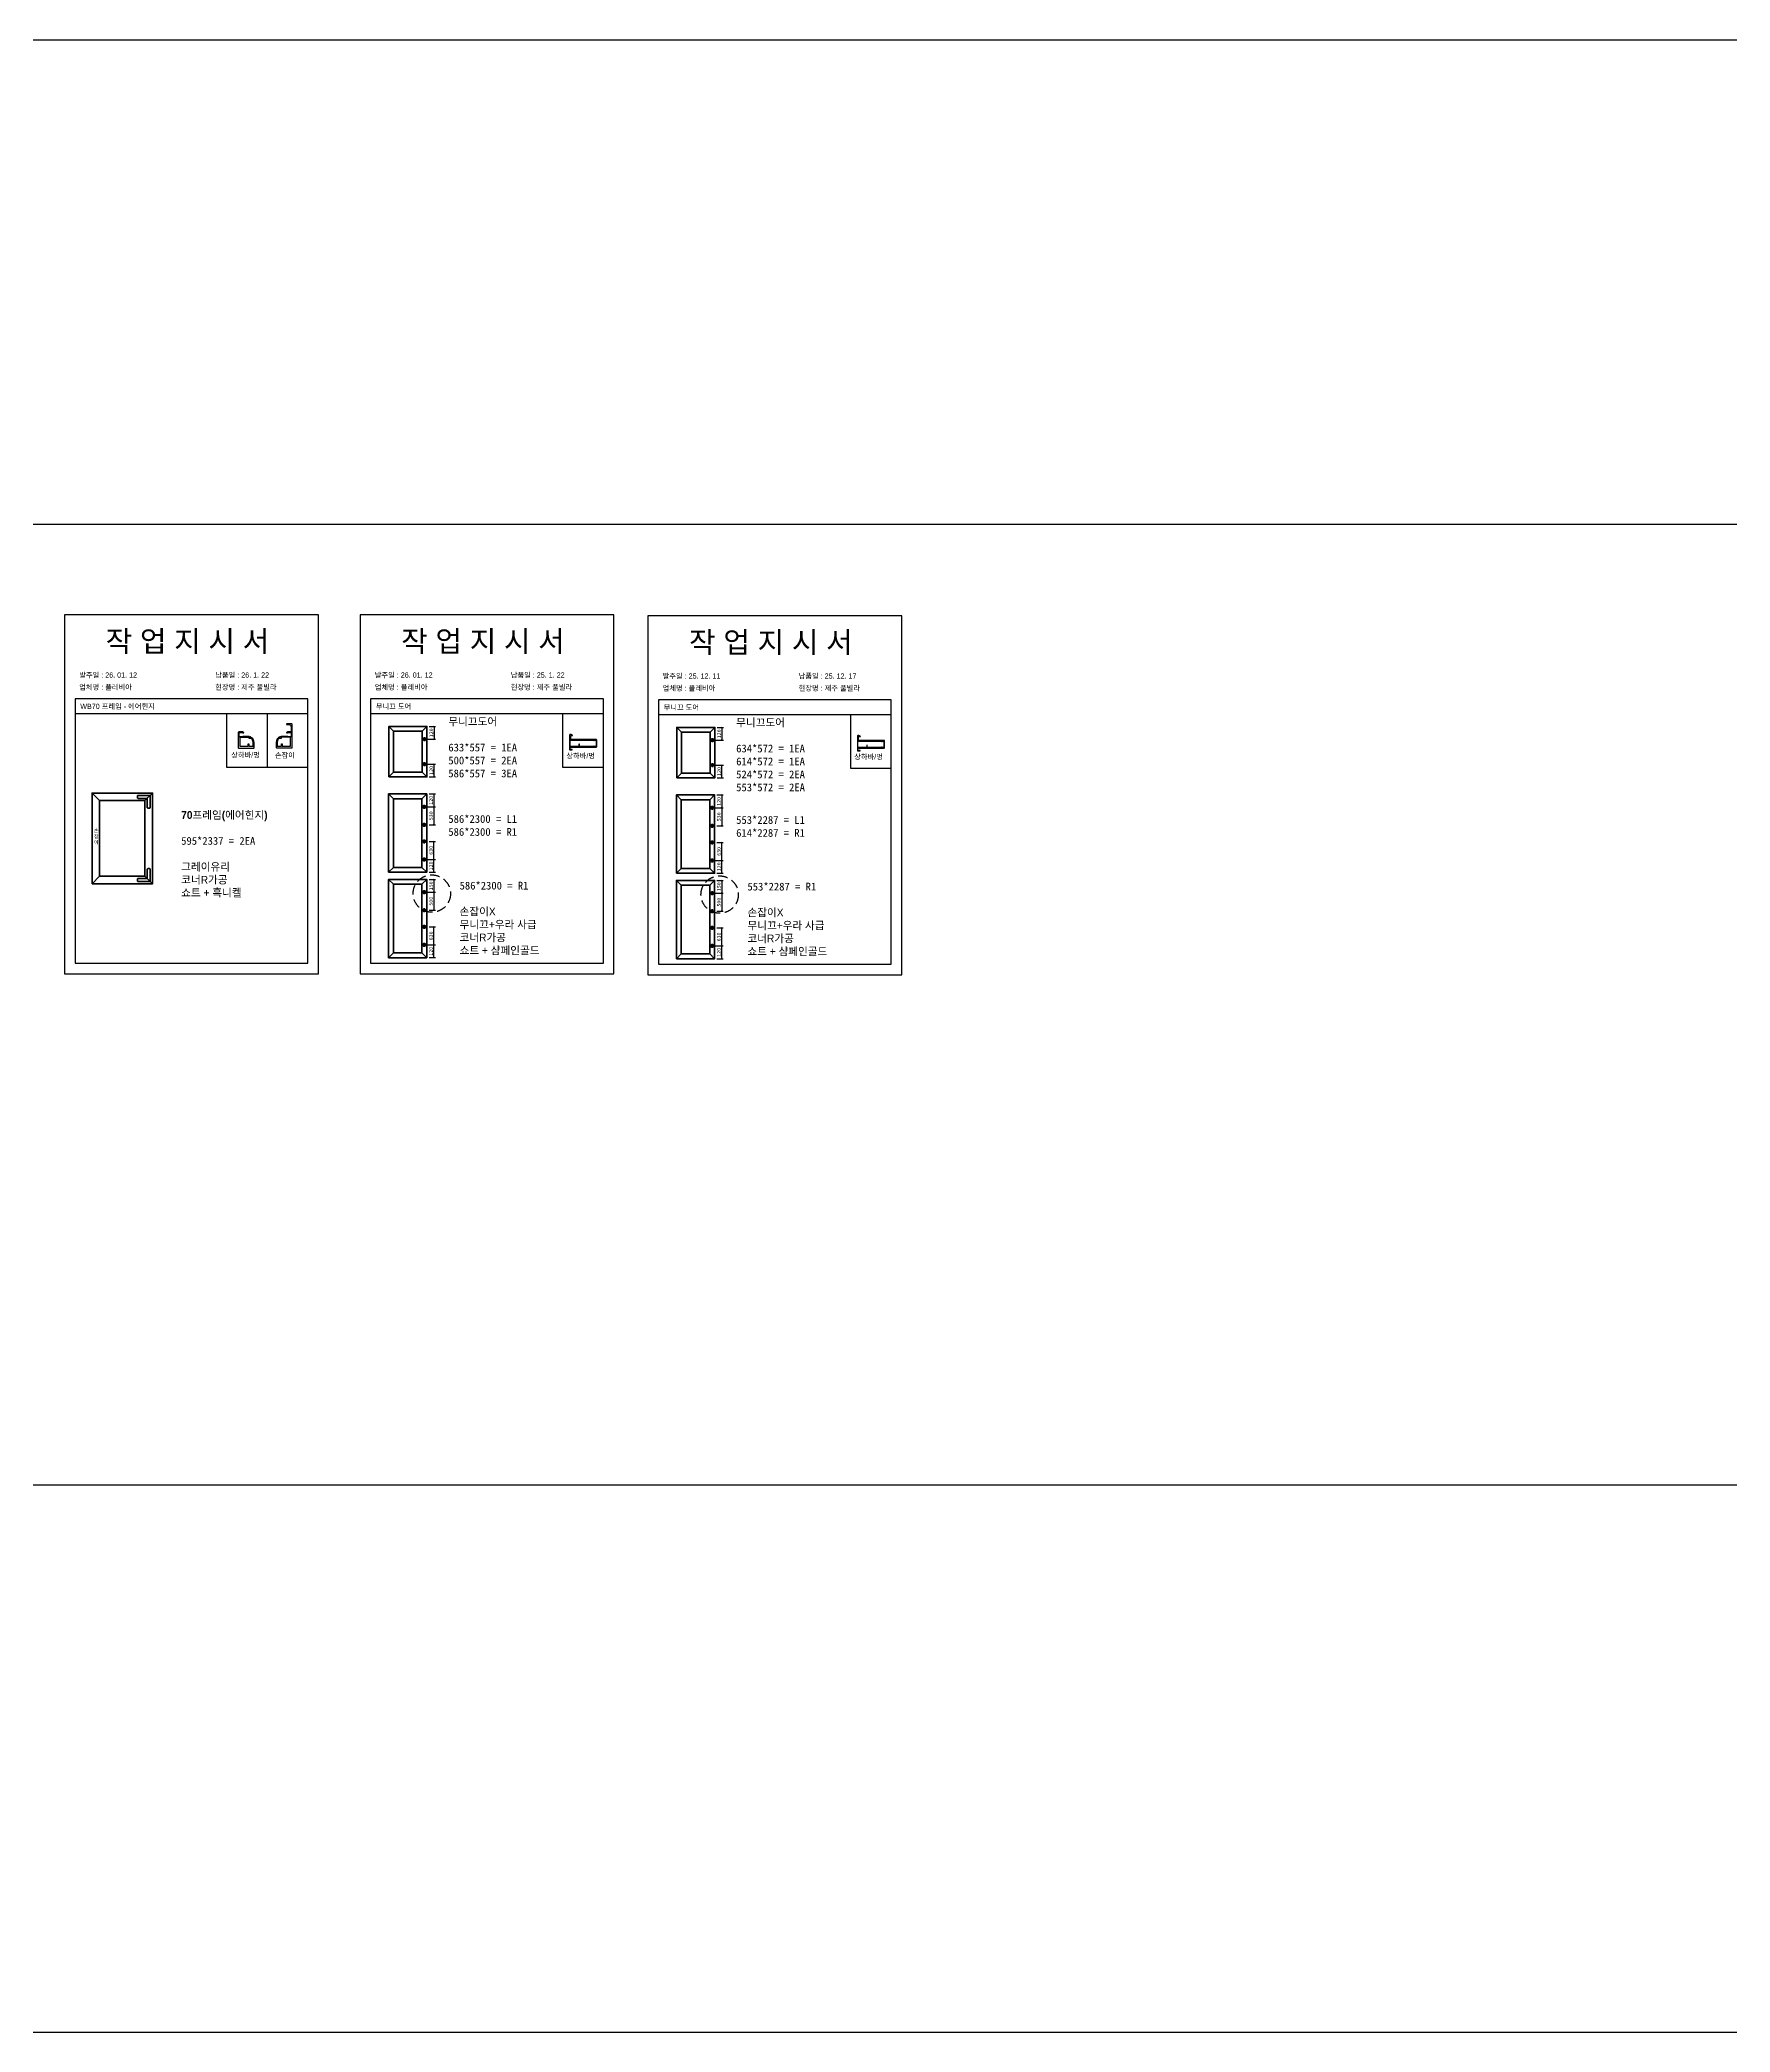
# Model space of a CAD drawing. Header units: millimetres. Extents: x -44117 to 256353, y -2095463 to 65325.
# Drawn here: x 138966 to 150150, y -627628 to -614443 of the extents above; entities that cross this region are included whole.
import ezdxf

# ---------------------------------------------------------------- set-up
doc = ezdxf.new("R2010")
doc.units = ezdxf.units.MM
doc.header["$LTSCALE"] = 10
doc.linetypes.add('HIDDEN', pattern=[9.525, 6.35, -3.175])
doc.layers.add('Layer1', color=7, linetype='Continuous', lineweight=70)
doc.dimstyles.new('ISO-25', dxfattribs={"dimtxt": 2.5, "dimasz": 2.5, "dimexe": 1, "dimexo": 1, "dimtad": 1, "dimtxsty": 'Standard', "dimblk": 'ARCHTICK', "dimcen": 2.5, "dimadec": 0, "dimazin": 0, "dimtfac": 1, "dimtmove": 0, "dimatfit": 3, "dimfxl": 0, "dimarcsym": 0})

# ---------------------------------------------------------------- blocks, each defined once
blk = doc.blocks.new('_ArchTick')
at = {"color": 0, "linetype": 'ByBlock', "const_width": 0.15}
blk.add_lwpolyline([(-0.5, -0.5), (0.5, 0.5)], dxfattribs=at)
blk = doc.blocks.new('*D4415')
at = {"color": 0, "lineweight": -2}
for p, q in [((141542, -618987), (141584, -618987)), ((141574, -618987), (141574, -619071)), ((141526, -619071), (141584, -619071))]:
    blk.add_line(p, q, dxfattribs=at)
at = {"layer": 'Defpoints', "color": 0}
for p in [(141527, -618987), (141511, -619071), (141574, -619071)]:
    blk.add_point(p, dxfattribs=at)
at = {"color": 0, "lineweight": -2, "xscale": 10, "yscale": 10, "zscale": 10}
for p, rotation in [((141574, -618987), 90), ((141574, -619071), 270)]:
    blk.add_blockref('_ArchTick', p, dxfattribs=dict(at, rotation=rotation))
at = {"color": 0, "insert": (141556, -619029), "char_height": 25, "attachment_point": 5, "rotation": 90}
blk.add_mtext('120', dxfattribs=at)
blk = doc.blocks.new('*D4416')
at = {"color": 0, "lineweight": -2}
for p, q in [((141526, -619236), (141584, -619236)), ((141574, -619321), (141574, -619236)), ((141542, -619321), (141584, -619321))]:
    blk.add_line(p, q, dxfattribs=at)
at = {"layer": 'Defpoints', "color": 0}
for p in [(141511, -619236), (141574, -619236), (141527, -619321)]:
    blk.add_point(p, dxfattribs=at)
at = {"color": 0, "lineweight": -2, "xscale": 10, "yscale": 10, "zscale": 10}
for p, rotation in [((141574, -619236), 90), ((141574, -619321), 270)]:
    blk.add_blockref('_ArchTick', p, dxfattribs=dict(at, rotation=rotation))
at = {"color": 0, "insert": (141556, -619278), "char_height": 25, "attachment_point": 5, "rotation": 90}
blk.add_mtext('120', dxfattribs=at)
blk = doc.blocks.new('*D4417')
at = {"color": 0, "lineweight": -2}
for p, q in [((141541, -619434), (141583, -619434)), ((141573, -619434), (141573, -619518)), ((141525, -619518), (141583, -619518))]:
    blk.add_line(p, q, dxfattribs=at)
at = {"layer": 'Defpoints', "color": 0}
for p in [(141526, -619434), (141510, -619518), (141573, -619518)]:
    blk.add_point(p, dxfattribs=at)
at = {"color": 0, "lineweight": -2, "xscale": 10, "yscale": 10, "zscale": 10}
for p, rotation in [((141573, -619434), 90), ((141573, -619518), 270)]:
    blk.add_blockref('_ArchTick', p, dxfattribs=dict(at, rotation=rotation))
at = {"color": 0, "insert": (141554, -619476), "char_height": 25, "attachment_point": 5, "rotation": 90}
blk.add_mtext('120', dxfattribs=at)
blk = doc.blocks.new('*D4418')
at = {"color": 0, "lineweight": -2}
for p, q in [((141525, -619867), (141583, -619867)), ((141541, -619952), (141583, -619952)), ((141573, -619952), (141573, -619867))]:
    blk.add_line(p, q, dxfattribs=at)
at = {"layer": 'Defpoints', "color": 0}
for p in [(141510, -619867), (141526, -619952), (141573, -619867)]:
    blk.add_point(p, dxfattribs=at)
at = {"color": 0, "lineweight": -2, "xscale": 10, "yscale": 10, "zscale": 10}
for p, rotation in [((141573, -619867), 90), ((141573, -619952), 270)]:
    blk.add_blockref('_ArchTick', p, dxfattribs=dict(at, rotation=rotation))
at = {"color": 0, "insert": (141554, -619910), "char_height": 25, "attachment_point": 5, "rotation": 90}
blk.add_mtext('120', dxfattribs=at)
blk = doc.blocks.new('*D4419')
at = {"color": 0, "lineweight": -2}
for p, q in [((141541, -619518), (141583, -619518)), ((141573, -619518), (141573, -619638)), ((141541, -619638), (141583, -619638))]:
    blk.add_line(p, q, dxfattribs=at)
at = {"layer": 'Defpoints', "color": 0}
for p in [(141526, -619518), (141526, -619638), (141573, -619638)]:
    blk.add_point(p, dxfattribs=at)
at = {"color": 0, "lineweight": -2, "xscale": 10, "yscale": 10, "zscale": 10}
for p, rotation in [((141573, -619518), 90), ((141573, -619638), 270)]:
    blk.add_blockref('_ArchTick', p, dxfattribs=dict(at, rotation=rotation))
at = {"color": 0, "insert": (141554, -619578), "char_height": 25, "attachment_point": 5, "rotation": 90}
blk.add_mtext('530', dxfattribs=at)
blk = doc.blocks.new('*D4420')
at = {"color": 0, "lineweight": -2}
for p, q in [((141541, -619748), (141583, -619748)), ((141573, -619867), (141573, -619748)), ((141541, -619867), (141583, -619867))]:
    blk.add_line(p, q, dxfattribs=at)
at = {"layer": 'Defpoints', "color": 0}
for p in [(141526, -619748), (141573, -619748), (141526, -619867)]:
    blk.add_point(p, dxfattribs=at)
at = {"color": 0, "lineweight": -2, "xscale": 10, "yscale": 10, "zscale": 10}
for p, rotation in [((141573, -619748), 90), ((141573, -619867), 270)]:
    blk.add_blockref('_ArchTick', p, dxfattribs=dict(at, rotation=rotation))
at = {"color": 0, "insert": (141554, -619807), "char_height": 25, "attachment_point": 5, "rotation": 90}
blk.add_mtext('630', dxfattribs=at)
blk = doc.blocks.new('*D4421')
at = {"color": 0, "lineweight": -2}
for p, q in [((141525, -620084), (141583, -620084)), ((141541, -620000), (141583, -620000)), ((141573, -620000), (141573, -620084))]:
    blk.add_line(p, q, dxfattribs=at)
at = {"layer": 'Defpoints', "color": 0}
for p in [(141510, -620084), (141526, -620000), (141573, -620084)]:
    blk.add_point(p, dxfattribs=at)
at = {"color": 0, "lineweight": -2, "xscale": 10, "yscale": 10, "zscale": 10}
for p, rotation in [((141573, -620000), 90), ((141573, -620084), 270)]:
    blk.add_blockref('_ArchTick', p, dxfattribs=dict(at, rotation=rotation))
at = {"color": 0, "insert": (141554, -620042), "char_height": 25, "attachment_point": 5, "rotation": 90}
blk.add_mtext('150', dxfattribs=at)
blk = doc.blocks.new('*D4422')
at = {"color": 0, "lineweight": -2}
for p, q in [((141525, -620433), (141583, -620433)), ((141573, -620517), (141573, -620433)), ((141541, -620517), (141583, -620517))]:
    blk.add_line(p, q, dxfattribs=at)
at = {"layer": 'Defpoints', "color": 0}
for p in [(141510, -620433), (141573, -620433), (141526, -620517)]:
    blk.add_point(p, dxfattribs=at)
at = {"color": 0, "lineweight": -2, "xscale": 10, "yscale": 10, "zscale": 10}
for p, rotation in [((141573, -620433), 90), ((141573, -620517), 270)]:
    blk.add_blockref('_ArchTick', p, dxfattribs=dict(at, rotation=rotation))
at = {"color": 0, "insert": (141554, -620475), "char_height": 25, "attachment_point": 5, "rotation": 90}
blk.add_mtext('120', dxfattribs=at)
blk = doc.blocks.new('*D4423')
at = {"color": 0, "lineweight": -2}
for p, q in [((141541, -620084), (141583, -620084)), ((141573, -620084), (141573, -620204)), ((141541, -620204), (141583, -620204))]:
    blk.add_line(p, q, dxfattribs=at)
at = {"layer": 'Defpoints', "color": 0}
for p in [(141526, -620084), (141526, -620204), (141573, -620204)]:
    blk.add_point(p, dxfattribs=at)
at = {"color": 0, "lineweight": -2, "xscale": 10, "yscale": 10, "zscale": 10}
for p, rotation in [((141573, -620084), 90), ((141573, -620204), 270)]:
    blk.add_blockref('_ArchTick', p, dxfattribs=dict(at, rotation=rotation))
at = {"color": 0, "insert": (141554, -620144), "char_height": 25, "attachment_point": 5, "rotation": 90}
blk.add_mtext('500', dxfattribs=at)
blk = doc.blocks.new('*D4424')
at = {"color": 0, "lineweight": -2}
for p, q in [((141541, -620313), (141583, -620313)), ((141573, -620433), (141573, -620313)), ((141541, -620433), (141583, -620433))]:
    blk.add_line(p, q, dxfattribs=at)
at = {"layer": 'Defpoints', "color": 0}
for p in [(141526, -620313), (141573, -620313), (141526, -620433)]:
    blk.add_point(p, dxfattribs=at)
at = {"color": 0, "lineweight": -2, "xscale": 10, "yscale": 10, "zscale": 10}
for p, rotation in [((141573, -620313), 90), ((141573, -620433), 270)]:
    blk.add_blockref('_ArchTick', p, dxfattribs=dict(at, rotation=rotation))
at = {"color": 0, "insert": (141554, -620373), "char_height": 25, "attachment_point": 5, "rotation": 90}
blk.add_mtext('630', dxfattribs=at)
blk = doc.blocks.new('*D7886')
at = {"color": 0, "lineweight": -2}
for p, q in [((143447, -618993), (143489, -618993)), ((143479, -618993), (143479, -619078)), ((143431, -619078), (143489, -619078))]:
    blk.add_line(p, q, dxfattribs=at)
at = {"layer": 'Defpoints', "color": 0}
for p in [(143432, -618993), (143416, -619078), (143479, -619078)]:
    blk.add_point(p, dxfattribs=at)
at = {"color": 0, "lineweight": -2, "xscale": 10, "yscale": 10, "zscale": 10}
for p, rotation in [((143479, -618993), 90), ((143479, -619078), 270)]:
    blk.add_blockref('_ArchTick', p, dxfattribs=dict(at, rotation=rotation))
at = {"color": 0, "insert": (143460, -619036), "char_height": 25, "attachment_point": 5, "rotation": 90}
blk.add_mtext('120', dxfattribs=at)
blk = doc.blocks.new('*D7887')
at = {"color": 0, "lineweight": -2}
for p, q in [((143431, -619243), (143489, -619243)), ((143479, -619327), (143479, -619243)), ((143447, -619327), (143489, -619327))]:
    blk.add_line(p, q, dxfattribs=at)
at = {"layer": 'Defpoints', "color": 0}
for p in [(143416, -619243), (143479, -619243), (143432, -619327)]:
    blk.add_point(p, dxfattribs=at)
at = {"color": 0, "lineweight": -2, "xscale": 10, "yscale": 10, "zscale": 10}
for p, rotation in [((143479, -619243), 90), ((143479, -619327), 270)]:
    blk.add_blockref('_ArchTick', p, dxfattribs=dict(at, rotation=rotation))
at = {"color": 0, "insert": (143460, -619285), "char_height": 25, "attachment_point": 5, "rotation": 90}
blk.add_mtext('120', dxfattribs=at)
blk = doc.blocks.new('*D7888')
at = {"color": 0, "lineweight": -2}
for p, q in [((143429, -619525), (143488, -619525)), ((143445, -619440), (143488, -619440)), ((143478, -619440), (143478, -619525))]:
    blk.add_line(p, q, dxfattribs=at)
at = {"layer": 'Defpoints', "color": 0}
for p in [(143414, -619525), (143430, -619440), (143478, -619525)]:
    blk.add_point(p, dxfattribs=at)
at = {"color": 0, "lineweight": -2, "xscale": 10, "yscale": 10, "zscale": 10}
for p, rotation in [((143478, -619440), 90), ((143478, -619525), 270)]:
    blk.add_blockref('_ArchTick', p, dxfattribs=dict(at, rotation=rotation))
at = {"color": 0, "insert": (143459, -619483), "char_height": 25, "attachment_point": 5, "rotation": 90}
blk.add_mtext('120', dxfattribs=at)
blk = doc.blocks.new('*D7889')
at = {"color": 0, "lineweight": -2}
for p, q in [((143429, -619874), (143488, -619874)), ((143445, -619958), (143488, -619958)), ((143478, -619958), (143478, -619874))]:
    blk.add_line(p, q, dxfattribs=at)
at = {"layer": 'Defpoints', "color": 0}
for p in [(143414, -619874), (143430, -619958), (143478, -619874)]:
    blk.add_point(p, dxfattribs=at)
at = {"color": 0, "lineweight": -2, "xscale": 10, "yscale": 10, "zscale": 10}
for p, rotation in [((143478, -619874), 90), ((143478, -619958), 270)]:
    blk.add_blockref('_ArchTick', p, dxfattribs=dict(at, rotation=rotation))
at = {"color": 0, "insert": (143459, -619916), "char_height": 25, "attachment_point": 5, "rotation": 90}
blk.add_mtext('120', dxfattribs=at)
blk = doc.blocks.new('*D7890')
at = {"color": 0, "lineweight": -2}
for p, q in [((143445, -619525), (143488, -619525)), ((143478, -619525), (143478, -619645)), ((143445, -619645), (143488, -619645))]:
    blk.add_line(p, q, dxfattribs=at)
at = {"layer": 'Defpoints', "color": 0}
for p in [(143430, -619525), (143430, -619645), (143478, -619645)]:
    blk.add_point(p, dxfattribs=at)
at = {"color": 0, "lineweight": -2, "xscale": 10, "yscale": 10, "zscale": 10}
for p, rotation in [((143478, -619525), 90), ((143478, -619645), 270)]:
    blk.add_blockref('_ArchTick', p, dxfattribs=dict(at, rotation=rotation))
at = {"color": 0, "insert": (143459, -619585), "char_height": 25, "attachment_point": 5, "rotation": 90}
blk.add_mtext('530', dxfattribs=at)
blk = doc.blocks.new('*D7891')
at = {"color": 0, "lineweight": -2}
for p, q in [((143445, -619754), (143488, -619754)), ((143478, -619874), (143478, -619754)), ((143445, -619874), (143488, -619874))]:
    blk.add_line(p, q, dxfattribs=at)
at = {"layer": 'Defpoints', "color": 0}
for p in [(143430, -619754), (143478, -619754), (143430, -619874)]:
    blk.add_point(p, dxfattribs=at)
at = {"color": 0, "lineweight": -2, "xscale": 10, "yscale": 10, "zscale": 10}
for p, rotation in [((143478, -619754), 90), ((143478, -619874), 270)]:
    blk.add_blockref('_ArchTick', p, dxfattribs=dict(at, rotation=rotation))
at = {"color": 0, "insert": (143459, -619814), "char_height": 25, "attachment_point": 5, "rotation": 90}
blk.add_mtext('630', dxfattribs=at)
blk = doc.blocks.new('*D7892')
at = {"color": 0, "lineweight": -2}
for p, q in [((143429, -620091), (143488, -620091)), ((143445, -620006), (143488, -620006)), ((143478, -620006), (143478, -620091))]:
    blk.add_line(p, q, dxfattribs=at)
at = {"layer": 'Defpoints', "color": 0}
for p in [(143414, -620091), (143430, -620006), (143478, -620091)]:
    blk.add_point(p, dxfattribs=at)
at = {"color": 0, "lineweight": -2, "xscale": 10, "yscale": 10, "zscale": 10}
for p, rotation in [((143478, -620006), 90), ((143478, -620091), 270)]:
    blk.add_blockref('_ArchTick', p, dxfattribs=dict(at, rotation=rotation))
at = {"color": 0, "insert": (143459, -620048), "char_height": 25, "attachment_point": 5, "rotation": 90}
blk.add_mtext('150', dxfattribs=at)
blk = doc.blocks.new('*D7893')
at = {"color": 0, "lineweight": -2}
for p, q in [((143429, -620439), (143488, -620439)), ((143478, -620524), (143478, -620439)), ((143445, -620524), (143488, -620524))]:
    blk.add_line(p, q, dxfattribs=at)
at = {"layer": 'Defpoints', "color": 0}
for p in [(143414, -620439), (143478, -620439), (143430, -620524)]:
    blk.add_point(p, dxfattribs=at)
at = {"color": 0, "lineweight": -2, "xscale": 10, "yscale": 10, "zscale": 10}
for p, rotation in [((143478, -620439), 90), ((143478, -620524), 270)]:
    blk.add_blockref('_ArchTick', p, dxfattribs=dict(at, rotation=rotation))
at = {"color": 0, "insert": (143459, -620482), "char_height": 25, "attachment_point": 5, "rotation": 90}
blk.add_mtext('120', dxfattribs=at)
blk = doc.blocks.new('*D7894')
at = {"color": 0, "lineweight": -2}
for p, q in [((143445, -620091), (143488, -620091)), ((143478, -620091), (143478, -620210)), ((143445, -620210), (143488, -620210))]:
    blk.add_line(p, q, dxfattribs=at)
at = {"layer": 'Defpoints', "color": 0}
for p in [(143430, -620091), (143430, -620210), (143478, -620210)]:
    blk.add_point(p, dxfattribs=at)
at = {"color": 0, "lineweight": -2, "xscale": 10, "yscale": 10, "zscale": 10}
for p, rotation in [((143478, -620091), 90), ((143478, -620210), 270)]:
    blk.add_blockref('_ArchTick', p, dxfattribs=dict(at, rotation=rotation))
at = {"color": 0, "insert": (143459, -620150), "char_height": 25, "attachment_point": 5, "rotation": 90}
blk.add_mtext('500', dxfattribs=at)
blk = doc.blocks.new('*D7895')
at = {"color": 0, "lineweight": -2}
for p, q in [((143445, -620320), (143488, -620320)), ((143478, -620439), (143478, -620320)), ((143445, -620439), (143488, -620439))]:
    blk.add_line(p, q, dxfattribs=at)
at = {"layer": 'Defpoints', "color": 0}
for p in [(143430, -620320), (143478, -620320), (143430, -620439)]:
    blk.add_point(p, dxfattribs=at)
at = {"color": 0, "lineweight": -2, "xscale": 10, "yscale": 10, "zscale": 10}
for p, rotation in [((143478, -620320), 90), ((143478, -620439), 270)]:
    blk.add_blockref('_ArchTick', p, dxfattribs=dict(at, rotation=rotation))
at = {"color": 0, "insert": (143459, -620380), "char_height": 25, "attachment_point": 5, "rotation": 90}
blk.add_mtext('630', dxfattribs=at)

msp = doc.modelspace()

# ---------------------------------------------------------------- linework, layer by layer
at = {"color": 1}
for p, q in [((104015.69829, -614443.14725), (196284.84516, -614443.14725)), ((104015.69829, -614443.14725), (196284.84516, -614443.14725)), ((104015.69829, -617649.41089), (196284.84516, -617649.41089)), ((104015.69829, -617649.41089), (196284.84516, -617649.41089)), ((104015.69829, -624005.40609), (196284.84516, -624005.40609)), ((104015.69829, -624005.40609), (196284.84516, -624005.40609)), ((104015.69829, -627628.21161), (196284.84516, -627628.21161)), ((104015.69829, -627628.21161), (196284.84516, -627628.21161))]:
    msp.add_line(p, q, dxfattribs=at)
for p, q in [((140738.57118, -618803.93829), (139198.57118, -618803.93829)), ((140738.57118, -618903.93829), (139198.57118, -618903.93829)), ((140469.29139, -618903.93829), (140469.29139, -619256.95686)), ((142694.28151, -618803.93829), (141154.28151, -618803.93829)), ((142694.28151, -618903.93829), (141154.28151, -618903.93829)), ((142425.00173, -618903.93829), (142425.00173, -619256.95686)), ((144598.94768, -618810.44266), (143058.94768, -618810.44266)), ((144598.94768, -618910.44266), (143058.94768, -618910.44266)), ((144329.6679, -618910.44266), (144329.6679, -619263.46123)), ((142425.00173, -619256.95686), (142694.28151, -619256.95686)), ((144329.6679, -619263.46123), (144598.94768, -619263.46123))]:
    msp.add_line(p, q)
for points in [[(139128.57118, -620624.76857), (140808.57118, -620624.76857), (140808.57118, -618248.76857), (139128.57118, -618248.76857)], [(141084.28151, -620624.76857), (142764.28151, -620624.76857), (142764.28151, -618248.76857), (141084.28151, -618248.76857)], [(142988.94768, -620631.27294), (144668.94768, -620631.27294), (144668.94768, -618255.27294), (142988.94768, -618255.27294)], [(140738.57118, -618903.93829), (140200.01161, -618903.93829), (140200.01161, -619256.95686), (140738.57118, -619256.95686)]]:
    msp.add_lwpolyline(points, close=True)
for points in [[(139198.57118, -618803.93829), (139198.57118, -620554.76857), (140738.57118, -620554.76857), (140738.57118, -618803.93829)], [(141154.28151, -618803.93829), (141154.28151, -620554.76857), (142694.28151, -620554.76857), (142694.28151, -618803.93829)], [(143058.94768, -618810.44266), (143058.94768, -620561.27294), (144598.94768, -620561.27294), (144598.94768, -618810.44266)]]:
    msp.add_lwpolyline(points)
for points in [[(140280.93212, -619130.50359), (140380.92199, -619130.50359, 0.4142135624), (140382.92199, -619128.50359), (140382.92199, -619091.71009, 0.4142135624), (140381.72199, -619090.51009), (140381.70176, -619090.51009, -0.4043730092), (140380.50245, -619089.35054, 0.022416536), (140380.26056, -619086.27708, -0.4043730092), (140381.26372, -619084.94419, 0.424123069), (140382.25422, -619083.5314, 0.022416536), (140381.48431, -619080.32447, 0.424123069), (140379.96037, -619079.51534, -0.4043730092), (140378.46143, -619078.78315, 0.022416536), (140377.28163, -619075.93486, -0.4043730092), (140377.8238, -619074.35721, 0.424123069), (140378.32925, -619072.70749, 0.022416536), (140376.60602, -619069.89543, 0.424123069), (140374.90663, -619069.59683, -0.4043730092), (140373.2548, -619069.36367, 0.022416536), (140371.25257, -619067.01937, -0.4043730092), (140371.28069, -619065.3514, 0.4241230691), (140371.25161, -619063.62622, 0.022416536), (140368.74374, -619061.4843, 0.424123069), (140367.03526, -619061.72545, -0.4043730092), (140365.39222, -619062.01416, 0.022416536), (140362.76356, -619060.40331, -0.4043730092), (140362.27487, -619058.80829, 0.424123069), (140361.7141, -619057.17653, 0.022416536), (140358.6671, -619055.91442, 0.4241230691), (140357.11675, -619056.67172, -0.4043730092), (140355.64334, -619057.45402, 0.022416536), (140352.64556, -619056.73431, -0.4043730092), (140351.6879, -619055.36837, 0.424123069), (140350.65033, -619053.98977, 0.0308511276), (140346.12199, -619053.71009), (140308.93212, -619053.71009, 0.4142135624), (140307.73212, -619054.91009), (140307.73212, -619055.31009, -0.4142135624), (140306.93212, -619056.11009), (140284.93212, -619056.11009, -0.4142135624), (140283.73212, -619054.91009), (140283.73212, -619028.51009, -0.4142135624), (140284.93212, -619027.31009), (140306.93212, -619027.31009, -0.4142135624), (140307.73212, -619028.11009), (140307.73212, -619028.51009, 0.4142135624), (140308.93212, -619029.71009), (140313.73212, -619029.71009, 0.855700792), (140314.09867, -619027.36744), (140306.7345, -619023.31009), (140282.93212, -619023.31009, 0.4142135624), (140278.93212, -619027.31009), (140278.93212, -619128.50359, 0.4142135623), (140280.93212, -619130.50359)], [(140349.73212, -619067.31009), (140349.73212, -619060.11009), (140288.93212, -619060.11009), (140288.93212, -619118.51009), (140343.73212, -619118.51009), (140343.73212, -619103.31009, -0.4142135624), (140344.53212, -619102.51009), (140348.13212, -619102.51009, -0.4142135624), (140348.93212, -619103.31009), (140348.93212, -619118.51009), (140376.52199, -619118.51009), (140376.52199, -619090.51009, 0.2205202393), (140365.76684, -619067.31009), (140349.73212, -619067.31009)], [(142630.78205, -619077.07961), (142630.78205, -619079.07961, 1), (142633.98205, -619079.07961), (142633.98205, -619077.07961), (142645.58205, -619077.07961, -0.4142135624), (142646.38205, -619077.87961), (142646.38205, -619119.47961, -0.4142135624), (142645.58205, -619120.27961), (142633.98205, -619120.27961), (142633.98205, -619118.27961, 1), (142630.78205, -619118.27961), (142630.78205, -619120.27961), (142536.38205, -619120.27961), (142536.38205, -619106.27961, 1), (142532.38205, -619106.27961), (142532.38205, -619120.27961), (142475.18205, -619120.27961, -0.4142135624), (142474.38205, -619119.47961), (142474.38205, -619077.87961, -0.4142135624), (142475.18205, -619077.07961), (142630.78205, -619077.07961)], [(144535.44822, -619083.58398), (144535.44822, -619085.58398, 1), (144538.64822, -619085.58398), (144538.64822, -619083.58398), (144550.24822, -619083.58398, -0.4142135624), (144551.04822, -619084.38398), (144551.04822, -619125.98398, -0.4142135624), (144550.24822, -619126.78398), (144538.64822, -619126.78398), (144538.64822, -619124.78398, 1), (144535.44822, -619124.78398), (144535.44822, -619126.78398), (144441.04822, -619126.78398), (144441.04822, -619112.78398, 1), (144437.04822, -619112.78398), (144437.04822, -619126.78398), (144379.84822, -619126.78398, -0.4142135624), (144379.04822, -619125.98398), (144379.04822, -619084.38398, -0.4142135624), (144379.84822, -619083.58398), (144535.44822, -619083.58398)]]:
    msp.add_lwpolyline(points, format="xyb", close=True)
at = {"color": 7}
for points in [[(140607.1843, -618974.76005, 0.2301863539), (140609.2829, -618974.76005, -0.2466321039), (140611.14269, -618974.73819, 0.118515719), (140612.2336, -618975.00046), (140614.26143, -618975.00046, -0.4173893777), (140628.33219, -618988.91964), (140628.33219, -619022.20695), (140606.52982, -619022.20695), (140599.16565, -619026.26431, 0.855700792), (140599.53219, -619028.60695), (140604.33219, -619028.60695, 0.4142135624), (140605.53219, -619027.40695), (140605.53219, -619027.00695, -0.4142135624), (140606.33219, -619026.20695), (140628.33219, -619026.20695, -0.4142135624), (140629.53219, -619027.40695), (140629.53219, -619053.80695, -0.4142135624), (140628.33219, -619055.00695), (140606.33219, -619055.00695, -0.4142135624), (140605.53219, -619054.20695), (140605.53219, -619053.80696, 0.4142135624), (140604.33219, -619052.60696), (140567.14232, -619052.60696, 0.0308511276), (140562.61399, -619052.88663, 0.4241230691), (140561.57642, -619054.26523, -0.4043730092), (140560.61876, -619055.63118, 0.022416536), (140557.62098, -619056.35088, -0.4043730092), (140556.14757, -619055.56858, 0.424123069), (140554.59722, -619054.81128, 0.022416536), (140551.55022, -619056.0734, 0.4241230691), (140550.98945, -619057.70515, -0.4043730092), (140550.50076, -619059.30017, 0.022416536), (140547.8721, -619060.91102, -0.4043730092), (140546.22906, -619060.62232, 0.424123069), (140544.52057, -619060.38117, 0.022416536), (140542.01271, -619062.52308, 0.4241230691), (140541.98363, -619064.24826, -0.4043730092), (140542.01175, -619065.91623, 0.022416536), (140540.00952, -619068.26054, -0.4043730092), (140538.35769, -619068.49369, 0.424123069), (140536.6583, -619068.7923, 0.022416536), (140534.93507, -619071.60435, 0.4241230691), (140535.44052, -619073.25408, -0.4043730092), (140535.98269, -619074.83172, 0.022416536), (140534.80289, -619077.68001, -0.4043730092), (140533.30395, -619078.4122, 0.4241230691), (140531.78001, -619079.22133, 0.022416536), (140531.0101, -619082.42826, 0.424123069), (140532.0006, -619083.84105, -0.4043730092), (140533.00376, -619085.17394, 0.022416536), (140532.76187, -619088.24741, -0.4043730092), (140531.56255, -619089.40696), (140531.54232, -619089.40696, 0.4142135624), (140530.34232, -619090.60696), (140530.34232, -619127.40046, 0.4142135624), (140532.34232, -619129.40046), (140632.33219, -619129.40046, 0.4142135624), (140634.33219, -619127.40046), (140634.33219, -618972.20046, 0.4142135624), (140632.33219, -618970.20046), (140600.33219, -618970.20046, 0.4142135624), (140598.33219, -618972.20046), (140598.33219, -618973.00046, 0.4142135624), (140600.33219, -618975.00046, 0.1244779229), (140601.2829, -618974.76005, -0.2466321039), (140603.14269, -618974.73819, 0.2404082058), (140605.32451, -618974.73819, -0.2466321039), (140607.1843, -618974.76005)], [(140563.53219, -619059.00696), (140563.53219, -619066.20696), (140547.49748, -619066.20696, 0.2205202393), (140536.74232, -619089.40696), (140536.74232, -619117.40696), (140564.33219, -619117.40696), (140564.33219, -619102.20696, -0.4142135624), (140565.13219, -619101.40696), (140568.73219, -619101.40696, -0.4142135624), (140569.53219, -619102.20696), (140569.53219, -619117.40696), (140624.33219, -619117.40696), (140624.33219, -619059.00696), (140563.53219, -619059.00696)], [(140563.53219, -619059.00696), (140563.53219, -619066.20696), (140547.49748, -619066.20696, 0.2205202393), (140536.74232, -619089.40696), (140536.74232, -619117.40696), (140564.33219, -619117.40696), (140564.33219, -619102.20696, -0.4142135624), (140565.13219, -619101.40696), (140568.73219, -619101.40696, -0.4142135624), (140569.53219, -619102.20696), (140569.53219, -619117.40696), (140624.33219, -619117.40696), (140624.33219, -619059.00696), (140563.53219, -619059.00696)]]:
    msp.add_lwpolyline(points, format="xyb", close=True, dxfattribs=at)
for points in [[(142484.38205, -619047.87961), (142489.18205, -619047.87961, 0.855700792), (142489.54859, -619045.53696), (142480.73241, -619040.67961), (142474.38205, -619040.67961, 0.4142135624), (142470.38205, -619044.67961), (142470.38205, -619138.67961, 0.4142135624), (142474.38205, -619142.67961), (142486.78205, -619142.67961, 0.4142135624), (142488.38205, -619141.07961, 0.4142135624), (142486.78205, -619139.47961), (142476.38205, -619139.47961, -0.4142135624), (142474.38205, -619137.47961), (142474.38205, -619125.07961, -0.4142135624), (142475.18205, -619124.27961), (142646.38205, -619124.27961, 0.4142135624), (142650.38205, -619120.27961), (142650.38205, -619077.07961, 0.4142135624), (142646.38205, -619073.07961), (142479.18205, -619073.07961, -0.4142135624), (142478.38205, -619072.27961), (142478.38205, -619049.87961, -0.4142135624), (142480.38205, -619047.87961), (142488.78205, -619047.87961)], [(144389.04822, -619054.38398), (144393.84822, -619054.38398, 0.855700792), (144394.21476, -619052.04133), (144385.39858, -619047.18398), (144379.04822, -619047.18398, 0.4142135624), (144375.04822, -619051.18398), (144375.04822, -619145.18398, 0.4142135624), (144379.04822, -619149.18398), (144391.44822, -619149.18398, 0.4142135624), (144393.04822, -619147.58398, 0.4142135624), (144391.44822, -619145.98398), (144381.04822, -619145.98398, -0.4142135624), (144379.04822, -619143.98398), (144379.04822, -619131.58398, -0.4142135624), (144379.84822, -619130.78398), (144551.04822, -619130.78398, 0.4142135624), (144555.04822, -619126.78398), (144555.04822, -619083.58398, 0.4142135624), (144551.04822, -619079.58398), (144383.84822, -619079.58398, -0.4142135624), (144383.04822, -619078.78398), (144383.04822, -619056.38398, -0.4142135624), (144385.04822, -619054.38398), (144393.44822, -619054.38398)]]:
    msp.add_lwpolyline(points, format="xyb")
at = {"color": 1, "linetype": 'HIDDEN'}
for centre in [(141559.30382, -620093.09708), (143463.96999, -620099.60145)]:
    msp.add_circle(centre, 123.53824, dxfattribs=at)
at = {"layer": 'Layer1'}
for p, q in [((141306.47049, -619018.46427), (141274.91466, -618986.90843)), ((141495.80551, -619018.46427), (141527.36134, -618986.90843)), ((143211.13666, -619024.96864), (143179.58083, -618993.4128)), ((143400.47167, -619024.96864), (143432.02751, -618993.4128)), ((141511.24548, -619058.30301), (141511.24548, -619084.53608)), ((143415.91165, -619064.80738), (143415.91165, -619091.04045)), ((141274.91466, -619320.55237), (141306.47049, -619288.99654)), ((141527.36134, -619320.55237), (141495.80551, -619288.99654)), ((141495.80551, -619288.99654), (141527.36134, -619320.55237)), ((141511.24548, -619249.1578), (141511.24548, -619222.92472)), ((143179.58083, -619327.05674), (143211.13666, -619295.50091)), ((143432.02751, -619327.05674), (143400.47167, -619295.50091)), ((143400.47167, -619295.50091), (143432.02751, -619327.05674)), ((143415.91165, -619255.66216), (143415.91165, -619229.42909)), ((139361.273, -619478.0561), (139311.273, -619428.0561)), ((139661.273, -619478.0561), (139711.273, -619428.0561)), ((139711.273, -619428.0561), (139661.273, -619478.0561)), ((141304.84866, -619465.44211), (141273.29282, -619433.88627)), ((141494.18367, -619465.44211), (141525.73951, -619433.88627)), ((141509.62365, -619505.28085), (141509.62365, -619531.51392)), ((143209.51483, -619471.94647), (143177.95899, -619440.39064)), ((143398.84984, -619471.94647), (143430.40567, -619440.39064)), ((143414.28981, -619511.78521), (143414.28981, -619538.01829)), ((141509.62365, -619624.89121), (141509.62365, -619651.12428)), ((143414.28981, -619631.39558), (143414.28981, -619657.62865)), ((141509.62365, -619760.76577), (141509.62365, -619734.5327)), ((143414.28981, -619767.27014), (143414.28981, -619741.03707)), ((141273.29282, -619951.77071), (141304.84866, -619920.21488)), ((141525.73951, -619951.77071), (141494.18367, -619920.21488)), ((141494.18367, -619920.21488), (141525.73951, -619951.77071)), ((141509.62365, -619880.37614), (141509.62365, -619854.14306)), ((143177.95899, -619958.27508), (143209.51483, -619926.71925)), ((143430.40567, -619958.27508), (143398.84984, -619926.71925)), ((143398.84984, -619926.71925), (143430.40567, -619958.27508)), ((143414.28981, -619886.8805), (143414.28981, -619860.64743)), ((139361.273, -619978.0561), (139311.273, -620028.0561)), ((139711.273, -620028.0561), (139661.273, -619978.0561)), ((141304.84866, -620031.1383), (141273.29282, -619999.58246)), ((141494.18367, -620031.1383), (141525.73951, -619999.58246)), ((141509.62365, -620070.97704), (141509.62365, -620097.21011)), ((143209.51483, -620037.64266), (143177.95899, -620006.08683)), ((143398.84984, -620037.64266), (143430.40567, -620006.08683)), ((143414.28981, -620077.4814), (143414.28981, -620103.71448)), ((141509.62365, -620190.5874), (141509.62365, -620216.82047)), ((143414.28981, -620197.09177), (143414.28981, -620223.32484)), ((141509.62365, -620326.46196), (141509.62365, -620300.22889)), ((143414.28981, -620332.96633), (143414.28981, -620306.73326)), ((141273.29282, -620517.4669), (141304.84866, -620485.91107)), ((141525.73951, -620517.4669), (141494.18367, -620485.91107)), ((141494.18367, -620485.91107), (141525.73951, -620517.4669)), ((141509.62365, -620446.07233), (141509.62365, -620419.83925)), ((143414.28981, -620452.57669), (143414.28981, -620426.34362)), ((143177.95899, -620523.97127), (143209.51483, -620492.41543)), ((143430.40567, -620523.97127), (143398.84984, -620492.41543)), ((143398.84984, -620492.41543), (143430.40567, -620523.97127))]:
    msp.add_line(p, q, dxfattribs=at)
for points in [[(141274.91466, -619320.55237), (141527.36134, -619320.55237), (141527.36134, -618986.90843), (141274.91466, -618986.90843)], [(141306.47049, -619288.99654), (141495.80551, -619288.99654), (141495.80551, -619018.46427), (141306.47049, -619018.46427)], [(143179.58083, -619327.05674), (143432.02751, -619327.05674), (143432.02751, -618993.4128), (143179.58083, -618993.4128)], [(143211.13666, -619295.50091), (143400.47167, -619295.50091), (143400.47167, -619024.96864), (143211.13666, -619024.96864)], [(141524.36202, -619071.41955), (141498.12894, -619071.41955)], [(143429.02819, -619077.92391), (143402.79511, -619077.92391)], [(141524.36202, -619236.04126), (141498.12894, -619236.04126)], [(143429.02819, -619242.54563), (143402.79511, -619242.54563)], [(139311.273, -620028.0561), (139711.273, -620028.0561), (139711.273, -619428.0561), (139311.273, -619428.0561)], [(141273.29282, -619951.77071), (141525.73951, -619951.77071), (141525.73951, -619433.88627), (141273.29282, -619433.88627)], [(139361.273, -619978.0561), (139661.273, -619978.0561), (139661.273, -619478.0561), (139361.273, -619478.0561)], [(141304.84866, -619920.21488), (141494.18367, -619920.21488), (141494.18367, -619465.44211), (141304.84866, -619465.44211)], [(141522.74018, -619518.39738), (141496.50711, -619518.39738)], [(143177.95899, -619958.27508), (143430.40567, -619958.27508), (143430.40567, -619440.39064), (143177.95899, -619440.39064)], [(143209.51483, -619926.71925), (143398.84984, -619926.71925), (143398.84984, -619471.94647), (143209.51483, -619471.94647)], [(143427.40635, -619524.90175), (143401.17328, -619524.90175)], [(141522.74018, -619638.00775), (141496.50711, -619638.00775)], [(143427.40635, -619644.51211), (143401.17328, -619644.51211)], [(141522.74018, -619747.64924), (141496.50711, -619747.64924)], [(143427.40635, -619754.15361), (143401.17328, -619754.15361)], [(141522.74018, -619867.2596), (141496.50711, -619867.2596)], [(143427.40635, -619873.76397), (143401.17328, -619873.76397)], [(141273.29282, -620517.4669), (141525.73951, -620517.4669), (141525.73951, -619999.58246), (141273.29282, -619999.58246)], [(141304.84866, -620485.91107), (141494.18367, -620485.91107), (141494.18367, -620031.1383), (141304.84866, -620031.1383)], [(141522.74018, -620084.09357), (141496.50711, -620084.09357)], [(143177.95899, -620523.97127), (143430.40567, -620523.97127), (143430.40567, -620006.08683), (143177.95899, -620006.08683)], [(143209.51483, -620492.41543), (143398.84984, -620492.41543), (143398.84984, -620037.64266), (143209.51483, -620037.64266)], [(143427.40635, -620090.59794), (143401.17328, -620090.59794)], [(141522.74018, -620203.70394), (141496.50711, -620203.70394)], [(143427.40635, -620210.2083), (143401.17328, -620210.2083)], [(141522.74018, -620313.34543), (141496.50711, -620313.34543)], [(143427.40635, -620319.84979), (143401.17328, -620319.84979)], [(141522.74018, -620432.95579), (141496.50711, -620432.95579)], [(143427.40635, -620439.46016), (143401.17328, -620439.46016)]]:
    msp.add_lwpolyline(points, close=True, dxfattribs=at)
for points in [[(139691.273, -619528.0561), (139681.273, -619528.0561, -0.4142135624), (139676.273, -619523.0561), (139676.273, -619463.0561), (139616.273, -619463.0561, -0.4142135624), (139611.273, -619458.0561), (139611.273, -619448.0561, -0.4142135624), (139616.273, -619443.0561), (139696.273, -619443.0561), (139696.273, -619523.0561, -0.4142135624)], [(139691.273, -619928.0561), (139681.273, -619928.0561, 0.4142135624), (139676.273, -619933.0561), (139676.273, -619993.0561), (139616.273, -619993.0561, 0.4142135624), (139611.273, -619998.0561), (139611.273, -620008.0561, 0.4142135624), (139616.273, -620013.0561), (139696.273, -620013.0561), (139696.273, -619933.0561, 0.4142135624)]]:
    msp.add_lwpolyline(points, format="xyb", close=True, dxfattribs=at)
for centre in [(141511.24548, -619071.41955), (143415.91165, -619077.92391), (141511.24548, -619236.04126), (143415.91165, -619242.54563), (141509.62365, -619518.39738), (143414.28981, -619524.90175), (141509.62365, -619638.00775), (143414.28981, -619644.51211), (141509.62365, -619747.64924), (143414.28981, -619754.15361), (141509.62365, -619867.2596), (143414.28981, -619873.76397), (141509.62365, -620084.09357), (143414.28981, -620090.59794), (141509.62365, -620203.70394), (143414.28981, -620210.2083), (141509.62365, -620313.34543), (143414.28981, -620319.84979), (141509.62365, -620432.95579), (143414.28981, -620439.46016)]:
    msp.add_circle(centre, 8.74436, dxfattribs=at)

# ---------------------------------------------------------------- texts
at = {"attachment_point": 1}
for s, width, heights, insert, char_height in [('{\\fGulim|b0|i0|c129|p50;작 업 지 시 서}', 3307.3198183, [-155.84554], (139401.37778, -618352.93108), 140), ('{\\fGulim|b0|i0|c129|p50;작 업 지 시 서}', 3307.3198183, [-155.84554], (141357.08812, -618352.93108), 140), ('{\\fGulim|b0|i0|c129|p50;작 업 지 시 서}', 3307.3198183, [-155.84554], (143261.75429, -618359.43545), 140), ('{\\fGulim|b0|i0|c129|p50;발주일 : 26. 01. 12}', 3307.3198183, [-38.18216], (139226.16843, -618629.6515), 34.3), ('{\\fGulim|b0|i0|c129|p50;납품일 : 26. 1. 22}', 3307.3198183, [37.67976], (140126.14641, -618629.6515), 34.3), ('{\\fGulim|b0|i0|c129|p50;발주일 : 26. 01. 12}', 3307.3198183, [-38.18216], (141181.87876, -618629.6515), 34.3), ('{\\fGulim|b0|i0|c129|p50;납품일 : 25. 1. 22}', 3307.3198183, [37.67976], (142081.85674, -618629.6515), 34.3), ('{\\fGulim|b0|i0|c129|p50;발주일 : 25. 12. 11}', 3307.3198183, [34.50412], (143086.54493, -618636.15587), 34.3), ('{\\fGulim|b0|i0|c129|p50;납품일 : 25. 12. 17}', 3307.3198183, [37.67976], (143986.52291, -618636.15587), 34.3), ('{\\fGulim|b0|i0|c129|p50;업체명 : 플레비아}', 3307.3198183, [36.11279], (139226.16843, -618710.30768), 34.3), ('{\\fGulim|b0|i0|c129|p50;현장명 : 제주 풀빌라}', 3307.3198183, [38.2735], (140126.14641, -618710.30768), 34.3), ('{\\fGulim|b0|i0|c129|p50;업체명 : 플레비아}', 3307.3198183, [36.11279], (141181.87876, -618710.30768), 34.3), ('{\\fGulim|b0|i0|c129|p50;현장명 : 제주 풀빌라}', 3307.3198183, [38.2735], (142081.85674, -618710.30768), 34.3), ('{\\fGulim|b0|i0|c129|p50;업체명 : 플레비아}', 3307.3198183, [36.11279], (143086.54493, -618716.81205), 34.3), ('{\\fGulim|b0|i0|c129|p50;현장명 : 제주 풀빌라}', 3307.3198183, [38.2735], (143986.52291, -618716.81205), 34.3), ('{\\fGulim|b0|i0|c129|p50;WB70 프레임 - 에어힌지}', 3307.3198183, [-38.22783], (139233.21063, -618836.97378), 34.3), ('{\\fGulim|b0|i0|c129|p50;무니끄 도어}', 3307.3198183, [-38.18216], (141188.92096, -618836.97378), 34.3), ('{\\fGulim|b0|i0|c129|p50;무니끄 도어}', 3307.3198183, [-38.18216], (143093.58713, -618843.47815), 34.3), ('{\\fGulim|b1|i0|c129|p50;무니끄도어}\\P\\P633*557 = 1EA\\P500*557 = 2EA\\P586*557 = 3EA', 3307.3198183, [-396.76389], (141668.61028, -618929.10406), 51.45), ('{\\fGulim|b1|i0|c129|p50;무니끄도어}\\P\\P634*572 = 1EA\\P614*572 = 1EA\\P524*572 = 2EA\\P553*572 = 2EA', 3307.3198183, [-482.51389], (143573.27644, -618935.60843), 51.45), ('{\\fGulim|b0|i0|c129|p50;상하바/멍}', 3307.3198183, [-41.60759], (140231.73895, -619158.49975), 34.3), ('{\\fGulim|b0|i0|c129|p50;손잡이}', 3307.3198183, [-38.18216], (140520.8141, -619160.98651), 34.3), ('{\\fGulim|b0|i0|c129|p50;상하바/멍}', 3307.3198183, [-41.60759], (142449.30199, -619164.39733), 34.3), ('{\\fGulim|b0|i0|c129|p50;상하바/멍}', 3307.3198183, [-41.60759], (144353.96815, -619170.9017), 34.3), ('{\\fGulim|b1|i0|c129|p50;70프레임(에어힌지)}\\P\\P595*2337 = 2EA\\P\\P{\\fGulim|b0|i0|c129|p50;그레이유리\\P코너R가공\\P쇼트 + 흑니켈}', 3307.3198183, [-582.35311], (139901.02009, -619547.11129), 51.45), ('{\\fGulim|b0|i0|c129|p50;손\\P잡\\P이}', 291.2862081, [-105.28252], (139323.71332, -619664.86116), 23.205), ('{\\fGulim|b1|i0|c129|p50;}586*2300 = L1\\P586*2300 = R1', 3307.3198183, [-137.2], (141668.61028, -619573.62145), 51.45), ('{\\fGulim|b1|i0|c129|p50;}553*2287 = L1\\P614*2287 = R1', 3307.3198183, [-137.2], (143573.27644, -619580.12582), 51.45), ('{\\fGulim|b1|i0|c129|p50;}586*2300 = R1\\P\\P{\\fGulim|b0|i0|c129|p50;손잡이X\\P무니끄+우라 사급\\P코너R가공\\P쇼트 + 샴페인골드}', 3307.3198183, [-493.07963], (141743.2147, -620014.76068), 51.45), ('{\\fGulim|b1|i0|c129|p50;}553*2287 = R1\\P\\P{\\fGulim|b0|i0|c129|p50;손잡이X\\P무니끄+우라 사급\\P코너R가공\\P쇼트 + 샴페인골드}', 3307.3198183, [-493.07963], (143647.88087, -620021.26505), 51.45)]:
    msp.add_mtext_dynamic_manual_height_columns(s, width=width, gutter_width=12.5, heights=heights, dxfattribs=dict(at, insert=insert, char_height=char_height))

# ---------------------------------------------------------------- dimensions: what is measured, and where the dimension line sits
for base, p1, p2, angle, text, picture, middle in [((141574.46018, -619071.41955), (141527.36134, -618986.90843), (141511.24548, -619071.41955), 90, '120', '*D4415', (141555.71018, -619029.16399)), ((143479.12635, -619077.92391), (143432.02751, -618993.4128), (143415.91165, -619077.92391), 90, '120', '*D7886', (143460.37635, -619035.66836)), ((141574.46018, -619236.04126), (141527.36134, -619320.55237), (141511.24548, -619236.04126), 270, '120', '*D4416', (141555.71018, -619278.29682)), ((143479.12635, -619242.54563), (143432.02751, -619327.05674), (143415.91165, -619242.54563), 270, '120', '*D7887', (143460.37635, -619284.80118)), ((141572.83834, -619518.39738), (141525.73951, -619433.88627), (141509.62365, -619518.39738), 90, '120', '*D4417', (141554.08834, -619476.14183)), ((141572.83834, -619638.00775), (141525.73951, -619518.39738), (141525.73951, -619638.00775), 90, '530', '*D4419', (141554.08834, -619578.20257)), ((143477.50451, -619524.90175), (143430.40567, -619440.39064), (143414.28981, -619524.90175), 90, '120', '*D7888', (143458.75451, -619482.6462)), ((143477.50451, -619644.51211), (143430.40567, -619524.90175), (143430.40567, -619644.51211), 90, '530', '*D7890', (143458.75451, -619584.70693)), ((141572.83834, -619747.64924), (141525.73951, -619867.2596), (141525.73951, -619747.64924), 90, '630', '*D4420', (141554.08834, -619807.45442)), ((143477.50451, -619754.15361), (143430.40567, -619873.76397), (143430.40567, -619754.15361), 90, '630', '*D7891', (143458.75451, -619813.95879)), ((141572.83834, -619867.2596), (141525.73951, -619951.77071), (141509.62365, -619867.2596), 270, '120', '*D4418', (141554.08834, -619909.51516)), ((143477.50451, -619873.76397), (143430.40567, -619958.27508), (143414.28981, -619873.76397), 270, '120', '*D7889', (143458.75451, -619916.01952)), ((141572.83834, -620084.09357), (141525.73951, -619999.58246), (141509.62365, -620084.09357), 90, '150', '*D4421', (141554.08834, -620041.83802)), ((141572.83834, -620203.70394), (141525.73951, -620084.09357), (141525.73951, -620203.70394), 90, '500', '*D4423', (141554.08834, -620143.89875)), ((143477.50451, -620090.59794), (143430.40567, -620006.08683), (143414.28981, -620090.59794), 90, '150', '*D7892', (143458.75451, -620048.34239)), ((143477.50451, -620210.2083), (143430.40567, -620090.59794), (143430.40567, -620210.2083), 90, '500', '*D7894', (143458.75451, -620150.40312)), ((141572.83834, -620313.34543), (141525.73951, -620432.95579), (141525.73951, -620313.34543), 90, '630', '*D4424', (141554.08834, -620373.15061)), ((143477.50451, -620319.84979), (143430.40567, -620439.46016), (143430.40567, -620319.84979), 90, '630', '*D7895', (143458.75451, -620379.65498)), ((141572.83834, -620432.95579), (141525.73951, -620517.4669), (141509.62365, -620432.95579), 270, '120', '*D4422', (141554.08834, -620475.21135)), ((143477.50451, -620439.46016), (143430.40567, -620523.97127), (143414.28981, -620439.46016), 270, '120', '*D7893', (143458.75451, -620481.71571))]:
    dim = msp.add_linear_dim(base=base, p1=p1, p2=p2, angle=angle, text=text, dimstyle='ISO-25', override={"dimscale": 10, "dimasz": 1, "dimexo": 1.5, "dimtxsty": 'Standard'})
    dim.commit()
    dim.dimension.update_dxf_attribs({"geometry": picture, "text_midpoint": middle})

doc.saveas('drawing.dxf')
